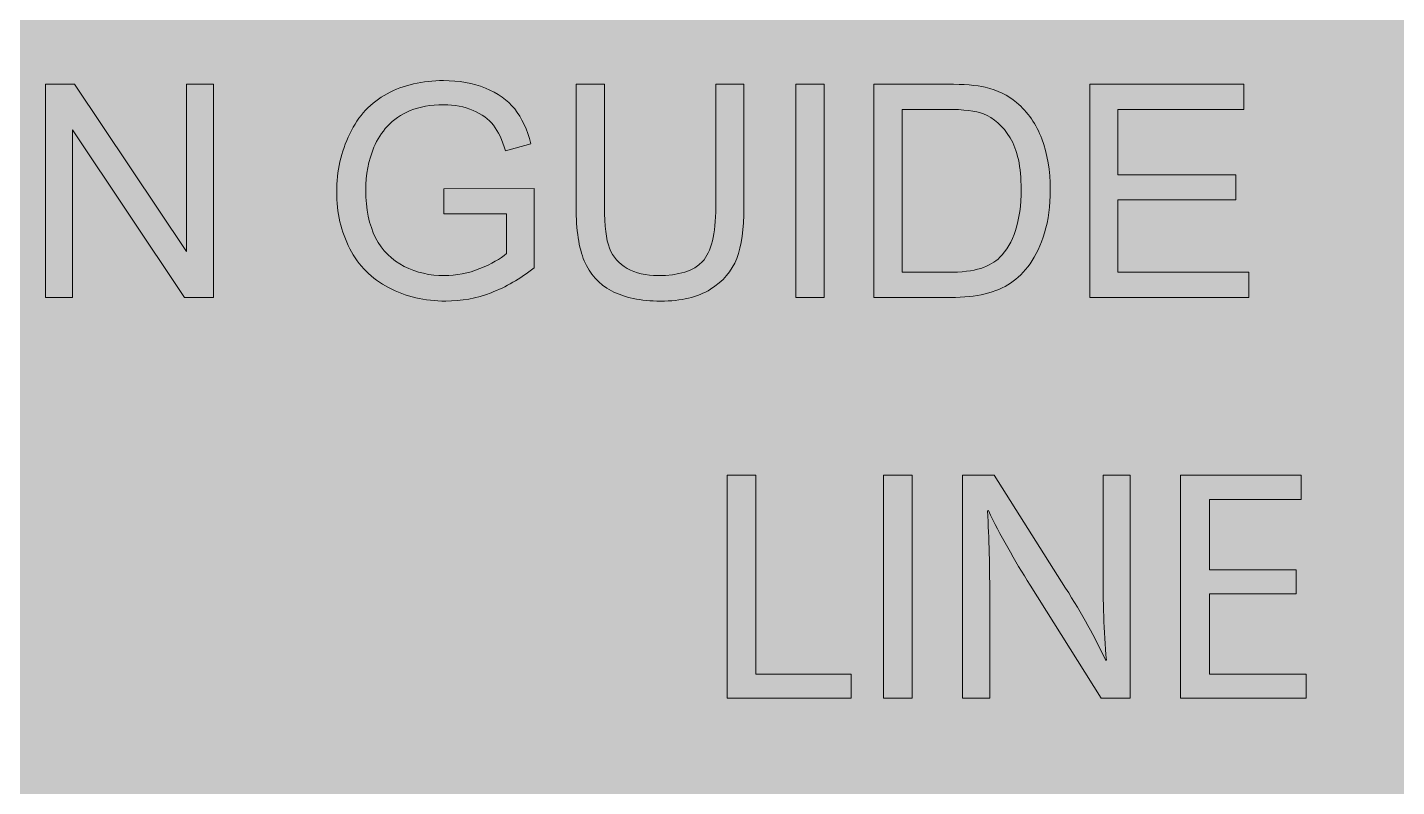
# Model space of a CAD drawing. Header units: centimetres. Extents: x -162 to 162, y -134 to 134.
# Drawn here: x 93.36 to 113.89, y 40.14 to 51.53 of the extents above; entities that cross this region are included whole.
import ezdxf

# ---------------------------------------------------------------- set-up
doc = ezdxf.new("R2010")
doc.units = ezdxf.units.CM
doc.header["$MEASUREMENT"] = 0
doc.layers.add('GUIDE', color=7, linetype='Continuous')

msp = doc.modelspace()

# ---------------------------------------------------------------- hatches: boundary and pattern name
at = {"layer": 'GUIDE', "true_color": 0xffffff}
h = msp.add_hatch(color=7, dxfattribs=at)
edge = h.paths.add_edge_path(flags=0)
edge.add_spline(control_points=[(135.49379, 28.74458), (135.49379, 28.74458), (61.48599, 28.74458), (61.48599, 28.74458), (61.48599, 28.74458), (61.48599, 28.74458), (61.48599, 28.74458), (61.48599, 28.74458), (61.48599, 91.18583), (61.48599, 91.18583), (61.48599, 91.18583), (61.48599, 91.18583), (61.48599, 91.18583), (61.48599, 91.18583), (135.49379, 91.18583), (135.49379, 91.18583), (135.49379, 91.18583), (135.49379, 91.18583), (135.49379, 91.18583), (135.49379, 91.18583), (135.49379, 28.74458), (135.49379, 28.74458)], knot_values=[0, 0, 0, 0, 0.14285714, 0.14285714, 0.14285714, 0.28571429, 0.28571429, 0.28571429, 0.42857143, 0.42857143, 0.42857143, 0.57142857, 0.57142857, 0.57142857, 0.71428571, 0.71428571, 0.71428571, 0.85714286, 0.85714286, 0.85714286, 1, 1, 1, 1], degree=3, periodic=1)
h = msp.add_hatch(color=7, dxfattribs=at)
edge = h.paths.add_edge_path(flags=0)
edge.add_spline(control_points=[(61.5756, 28.83419), (61.5756, 28.83419), (135.40419, 28.83419), (135.40419, 28.83419), (135.40419, 28.83419), (135.40419, 28.83419), (135.40419, 28.83419), (135.40419, 28.83419), (135.40419, 91.09622), (135.40419, 91.09622), (135.40419, 91.09622), (135.40419, 91.09622), (135.40419, 91.09622), (135.40419, 91.09622), (61.5756, 91.09622), (61.5756, 91.09622), (61.5756, 91.09622), (61.5756, 91.09622), (61.5756, 91.09622), (61.5756, 91.09622), (61.5756, 28.83419), (61.5756, 28.83419)], knot_values=[0, 0, 0, 0, 0.14285714, 0.14285714, 0.14285714, 0.28571429, 0.28571429, 0.28571429, 0.42857143, 0.42857143, 0.42857143, 0.57142857, 0.57142857, 0.57142857, 0.71428571, 0.71428571, 0.71428571, 0.85714286, 0.85714286, 0.85714286, 1, 1, 1, 1], degree=3, periodic=1)
h = msp.add_hatch(color=7, dxfattribs=at)
edge = h.paths.add_edge_path(flags=0)
edge.add_spline(control_points=[(93.63456, 47.47633), (93.63456, 47.47633), (93.63456, 50.6757), (93.63456, 50.6757), (93.63456, 50.6757), (93.63456, 50.6757), (93.63456, 50.6757), (93.63456, 50.6757), (94.06885, 50.6757), (94.06885, 50.6757), (94.06885, 50.6757), (94.06885, 50.6757), (94.06885, 50.6757), (94.06885, 50.6757), (95.74931, 48.16377), (95.74931, 48.16377), (95.74931, 48.16377), (95.74931, 48.16377), (95.74931, 48.16377), (95.74931, 48.16377), (95.74931, 50.6757), (95.74931, 50.6757), (95.74931, 50.6757), (95.74931, 50.6757), (95.74931, 50.6757), (95.74931, 50.6757), (96.15525, 50.6757), (96.15525, 50.6757), (96.15525, 50.6757), (96.15525, 50.6757), (96.15525, 50.6757), (96.15525, 50.6757), (96.15525, 47.47633), (96.15525, 47.47633), (96.15525, 47.47633), (96.15525, 47.47633), (96.15525, 47.47633), (96.15525, 47.47633), (95.72096, 47.47633), (95.72096, 47.47633), (95.72096, 47.47633), (95.72096, 47.47633), (95.72096, 47.47633), (95.72096, 47.47633), (94.0405, 49.99045), (94.0405, 49.99045), (94.0405, 49.99045), (94.0405, 49.99045), (94.0405, 49.99045), (94.0405, 49.99045), (94.0405, 47.47633), (94.0405, 47.47633), (94.0405, 47.47633), (94.0405, 47.47633), (94.0405, 47.47633), (94.0405, 47.47633), (93.63456, 47.47633), (93.63456, 47.47633)], knot_values=[0, 0, 0, 0, 0.05263158, 0.05263158, 0.05263158, 0.10526316, 0.10526316, 0.10526316, 0.15789474, 0.15789474, 0.15789474, 0.21052632, 0.21052632, 0.21052632, 0.26315789, 0.26315789, 0.26315789, 0.31578947, 0.31578947, 0.31578947, 0.36842105, 0.36842105, 0.36842105, 0.42105263, 0.42105263, 0.42105263, 0.47368421, 0.47368421, 0.47368421, 0.52631579, 0.52631579, 0.52631579, 0.57894737, 0.57894737, 0.57894737, 0.63157895, 0.63157895, 0.63157895, 0.68421053, 0.68421053, 0.68421053, 0.73684211, 0.73684211, 0.73684211, 0.78947368, 0.78947368, 0.78947368, 0.84210526, 0.84210526, 0.84210526, 0.89473684, 0.89473684, 0.89473684, 0.94736842, 0.94736842, 0.94736842, 1, 1, 1, 1], degree=3, periodic=1)
h = msp.add_hatch(color=7, dxfattribs=at)
edge = h.paths.add_edge_path(flags=0)
edge.add_spline(control_points=[(104.88479, 47.47633), (104.88479, 47.47633), (104.88479, 50.6757), (104.88479, 50.6757), (104.88479, 50.6757), (104.88479, 50.6757), (104.88479, 50.6757), (104.88479, 50.6757), (105.30818, 50.6757), (105.30818, 50.6757), (105.30818, 50.6757), (105.30818, 50.6757), (105.30818, 50.6757), (105.30818, 50.6757), (105.30818, 47.47633), (105.30818, 47.47633), (105.30818, 47.47633), (105.30818, 47.47633), (105.30818, 47.47633), (105.30818, 47.47633), (104.88479, 47.47633), (104.88479, 47.47633)], knot_values=[0, 0, 0, 0, 0.14285714, 0.14285714, 0.14285714, 0.28571429, 0.28571429, 0.28571429, 0.42857143, 0.42857143, 0.42857143, 0.57142857, 0.57142857, 0.57142857, 0.71428571, 0.71428571, 0.71428571, 0.85714286, 0.85714286, 0.85714286, 1, 1, 1, 1], degree=3, periodic=1)
h = msp.add_hatch(color=7, dxfattribs=at)
edge = h.paths.add_edge_path(flags=0)
edge.add_spline(control_points=[(109.29104, 47.47633), (109.29104, 47.47633), (109.29104, 50.6757), (109.29104, 50.6757), (109.29104, 50.6757), (109.29104, 50.6757), (109.29104, 50.6757), (109.29104, 50.6757), (111.60428, 50.6757), (111.60428, 50.6757), (111.60428, 50.6757), (111.60428, 50.6757), (111.60428, 50.6757), (111.60428, 50.6757), (111.60428, 50.29816), (111.60428, 50.29816), (111.60428, 50.29816), (111.60428, 50.29816), (111.60428, 50.29816), (111.60428, 50.29816), (109.71439, 50.29816), (109.71439, 50.29816), (109.71439, 50.29816), (109.71439, 50.29816), (109.71439, 50.29816), (109.71439, 50.29816), (109.71439, 49.31828), (109.71439, 49.31828), (109.71439, 49.31828), (109.71439, 49.31828), (109.71439, 49.31828), (109.71439, 49.31828), (111.48431, 49.31828), (111.48431, 49.31828), (111.48431, 49.31828), (111.48431, 49.31828), (111.48431, 49.31828), (111.48431, 49.31828), (111.48431, 48.94288), (111.48431, 48.94288), (111.48431, 48.94288), (111.48431, 48.94288), (111.48431, 48.94288), (111.48431, 48.94288), (109.71439, 48.94288), (109.71439, 48.94288), (109.71439, 48.94288), (109.71439, 48.94288), (109.71439, 48.94288), (109.71439, 48.94288), (109.71439, 47.85387), (109.71439, 47.85387), (109.71439, 47.85387), (109.71439, 47.85387), (109.71439, 47.85387), (109.71439, 47.85387), (111.67849, 47.85387), (111.67849, 47.85387), (111.67849, 47.85387), (111.67849, 47.85387), (111.67849, 47.85387), (111.67849, 47.85387), (111.67849, 47.47633), (111.67849, 47.47633), (111.67849, 47.47633), (111.67849, 47.47633), (111.67849, 47.47633), (111.67849, 47.47633), (109.29104, 47.47633), (109.29104, 47.47633)], knot_values=[0, 0, 0, 0, 0.04347826, 0.04347826, 0.04347826, 0.08695652, 0.08695652, 0.08695652, 0.13043478, 0.13043478, 0.13043478, 0.17391304, 0.17391304, 0.17391304, 0.2173913, 0.2173913, 0.2173913, 0.26086957, 0.26086957, 0.26086957, 0.30434783, 0.30434783, 0.30434783, 0.34782609, 0.34782609, 0.34782609, 0.39130435, 0.39130435, 0.39130435, 0.43478261, 0.43478261, 0.43478261, 0.47826087, 0.47826087, 0.47826087, 0.52173913, 0.52173913, 0.52173913, 0.56521739, 0.56521739, 0.56521739, 0.60869565, 0.60869565, 0.60869565, 0.65217391, 0.65217391, 0.65217391, 0.69565217, 0.69565217, 0.69565217, 0.73913043, 0.73913043, 0.73913043, 0.7826087, 0.7826087, 0.7826087, 0.82608696, 0.82608696, 0.82608696, 0.86956522, 0.86956522, 0.86956522, 0.91304348, 0.91304348, 0.91304348, 0.95652174, 0.95652174, 0.95652174, 1, 1, 1, 1], degree=3, periodic=1)
h = msp.add_hatch(color=7, dxfattribs=at)
edge = h.paths.add_edge_path(flags=0)
edge.add_spline(control_points=[(103.85349, 44.8096), (103.85349, 44.8096), (104.28568, 44.8096), (104.28568, 44.8096), (104.28568, 44.8096), (104.28568, 44.8096), (104.28568, 44.8096), (104.28568, 44.8096), (104.28568, 41.82427), (104.28568, 41.82427), (104.28568, 41.82427), (104.28568, 41.82427), (104.28568, 41.82427), (104.28568, 41.82427), (105.71626, 41.82427), (105.71626, 41.82427), (105.71626, 41.82427), (105.71626, 41.82427), (105.71626, 41.82427), (105.71626, 41.82427), (105.71626, 41.46165), (105.71626, 41.46165), (105.71626, 41.46165), (105.71626, 41.46165), (105.71626, 41.46165), (105.71626, 41.46165), (103.85349, 41.46165), (103.85349, 41.46165), (103.85349, 41.46165), (103.85349, 41.46165), (103.85349, 41.46165), (103.85349, 41.46165), (103.85349, 44.8096), (103.85349, 44.8096)], knot_values=[0, 0, 0, 0, 0.09090909, 0.09090909, 0.09090909, 0.18181818, 0.18181818, 0.18181818, 0.27272727, 0.27272727, 0.27272727, 0.36363636, 0.36363636, 0.36363636, 0.45454545, 0.45454545, 0.45454545, 0.54545455, 0.54545455, 0.54545455, 0.63636364, 0.63636364, 0.63636364, 0.72727273, 0.72727273, 0.72727273, 0.81818182, 0.81818182, 0.81818182, 0.90909091, 0.90909091, 0.90909091, 1, 1, 1, 1], degree=3, periodic=1)
h = msp.add_hatch(color=7, dxfattribs=at)
edge = h.paths.add_edge_path(flags=0)
edge.add_spline(control_points=[(106.63035, 44.8096), (106.63035, 44.8096), (106.63035, 41.46165), (106.63035, 41.46165), (106.63035, 41.46165), (106.63035, 41.46165), (106.63035, 41.46165), (106.63035, 41.46165), (106.19816, 41.46165), (106.19816, 41.46165), (106.19816, 41.46165), (106.19816, 41.46165), (106.19816, 41.46165), (106.19816, 41.46165), (106.19816, 44.8096), (106.19816, 44.8096), (106.19816, 44.8096), (106.19816, 44.8096), (106.19816, 44.8096), (106.19816, 44.8096), (106.63035, 44.8096), (106.63035, 44.8096)], knot_values=[0, 0, 0, 0, 0.14285714, 0.14285714, 0.14285714, 0.28571429, 0.28571429, 0.28571429, 0.42857143, 0.42857143, 0.42857143, 0.57142857, 0.57142857, 0.57142857, 0.71428571, 0.71428571, 0.71428571, 0.85714286, 0.85714286, 0.85714286, 1, 1, 1, 1], degree=3, periodic=1)
h = msp.add_hatch(color=7, dxfattribs=at)
edge = h.paths.add_edge_path(flags=0)
edge.add_spline(control_points=[(112.38772, 43.03132), (112.38772, 43.03132), (111.08625, 43.03132), (111.08625, 43.03132), (111.08625, 43.03132), (111.08625, 43.03132), (111.08625, 43.03132), (111.08625, 43.03132), (111.08625, 41.82427), (111.08625, 41.82427), (111.08625, 41.82427), (111.08625, 41.82427), (111.08625, 41.82427), (111.08625, 41.82427), (112.53674, 41.82427), (112.53674, 41.82427), (112.53674, 41.82427), (112.53674, 41.82427), (112.53674, 41.82427), (112.53674, 41.82427), (112.53674, 41.46165), (112.53674, 41.46165), (112.53674, 41.46165), (112.53674, 41.46165), (112.53674, 41.46165), (112.53674, 41.46165), (110.65415, 41.46165), (110.65415, 41.46165), (110.65415, 41.46165), (110.65415, 41.46165), (110.65415, 41.46165), (110.65415, 41.46165), (110.65415, 44.8096), (110.65415, 44.8096), (110.65415, 44.8096), (110.65415, 44.8096), (110.65415, 44.8096), (110.65415, 44.8096), (112.46219, 44.8096), (112.46219, 44.8096), (112.46219, 44.8096), (112.46219, 44.8096), (112.46219, 44.8096), (112.46219, 44.8096), (112.46219, 44.44698), (112.46219, 44.44698), (112.46219, 44.44698), (112.46219, 44.44698), (112.46219, 44.44698), (112.46219, 44.44698), (111.08625, 44.44698), (111.08625, 44.44698), (111.08625, 44.44698), (111.08625, 44.44698), (111.08625, 44.44698), (111.08625, 44.44698), (111.08625, 43.38895), (111.08625, 43.38895), (111.08625, 43.38895), (111.08625, 43.38895), (111.08625, 43.38895), (111.08625, 43.38895), (112.38772, 43.38895), (112.38772, 43.38895), (112.38772, 43.38895), (112.38772, 43.38895), (112.38772, 43.38895), (112.38772, 43.38895), (112.38772, 43.03132), (112.38772, 43.03132)], knot_values=[0, 0, 0, 0, 0.04347826, 0.04347826, 0.04347826, 0.08695652, 0.08695652, 0.08695652, 0.13043478, 0.13043478, 0.13043478, 0.17391304, 0.17391304, 0.17391304, 0.2173913, 0.2173913, 0.2173913, 0.26086957, 0.26086957, 0.26086957, 0.30434783, 0.30434783, 0.30434783, 0.34782609, 0.34782609, 0.34782609, 0.39130435, 0.39130435, 0.39130435, 0.43478261, 0.43478261, 0.43478261, 0.47826087, 0.47826087, 0.47826087, 0.52173913, 0.52173913, 0.52173913, 0.56521739, 0.56521739, 0.56521739, 0.60869565, 0.60869565, 0.60869565, 0.65217391, 0.65217391, 0.65217391, 0.69565217, 0.69565217, 0.69565217, 0.73913043, 0.73913043, 0.73913043, 0.7826087, 0.7826087, 0.7826087, 0.82608696, 0.82608696, 0.82608696, 0.86956522, 0.86956522, 0.86956522, 0.91304348, 0.91304348, 0.91304348, 0.95652174, 0.95652174, 0.95652174, 1, 1, 1, 1], degree=3, periodic=1)

# ---------------------------------------------------------------- linework, layer by layer
at = {"layer": 'GUIDE', "lineweight": 9}
for points, knots in [([(135.49379, 28.74458), (135.49379, 28.74458), (61.48599, 28.74458), (61.48599, 28.74458), (61.48599, 28.74458), (61.48599, 91.18583), (61.48599, 91.18583), (61.48599, 91.18583), (135.49379, 91.18583), (135.49379, 91.18583), (135.49379, 91.18583), (135.49379, 28.74458), (135.49379, 28.74458)], [0, 0, 0, 0, 0.25, 0.25, 0.25, 0.5, 0.5, 0.5, 0.75, 0.75, 0.75, 1, 1, 1, 1]), ([(135.49379, 28.74458), (135.49379, 28.74458), (61.48599, 28.74458), (61.48599, 28.74458), (61.48599, 28.74458), (61.48599, 28.74458), (61.48599, 28.74458), (61.48599, 28.74458), (61.48599, 91.18583), (61.48599, 91.18583), (61.48599, 91.18583), (61.48599, 91.18583), (61.48599, 91.18583), (61.48599, 91.18583), (135.49379, 91.18583), (135.49379, 91.18583), (135.49379, 91.18583), (135.49379, 91.18583), (135.49379, 91.18583), (135.49379, 91.18583), (135.49379, 28.74458), (135.49379, 28.74458)], [0, 0, 0, 0, 0.14285714, 0.14285714, 0.14285714, 0.28571429, 0.28571429, 0.28571429, 0.42857143, 0.42857143, 0.42857143, 0.57142857, 0.57142857, 0.57142857, 0.71428571, 0.71428571, 0.71428571, 0.85714286, 0.85714286, 0.85714286, 1, 1, 1, 1]), ([(61.5756, 28.83419), (61.5756, 28.83419), (135.40419, 28.83419), (135.40419, 28.83419), (135.40419, 28.83419), (135.40419, 91.09622), (135.40419, 91.09622), (135.40419, 91.09622), (61.5756, 91.09622), (61.5756, 91.09622), (61.5756, 91.09622), (61.5756, 28.83419), (61.5756, 28.83419)], [0, 0, 0, 0, 0.25, 0.25, 0.25, 0.5, 0.5, 0.5, 0.75, 0.75, 0.75, 1, 1, 1, 1]), ([(61.5756, 28.83419), (61.5756, 28.83419), (135.40419, 28.83419), (135.40419, 28.83419), (135.40419, 28.83419), (135.40419, 28.83419), (135.40419, 28.83419), (135.40419, 28.83419), (135.40419, 91.09622), (135.40419, 91.09622), (135.40419, 91.09622), (135.40419, 91.09622), (135.40419, 91.09622), (135.40419, 91.09622), (61.5756, 91.09622), (61.5756, 91.09622), (61.5756, 91.09622), (61.5756, 91.09622), (61.5756, 91.09622), (61.5756, 91.09622), (61.5756, 28.83419), (61.5756, 28.83419)], [0, 0, 0, 0, 0.14285714, 0.14285714, 0.14285714, 0.28571429, 0.28571429, 0.28571429, 0.42857143, 0.42857143, 0.42857143, 0.57142857, 0.57142857, 0.57142857, 0.71428571, 0.71428571, 0.71428571, 0.85714286, 0.85714286, 0.85714286, 1, 1, 1, 1]), ([(99.60558, 48.7312), (99.60558, 48.7312), (99.60558, 49.10656), (99.60558, 49.10656), (99.60558, 49.10656), (100.96083, 49.10874), (100.96083, 49.10874), (100.96083, 49.10874), (100.96083, 47.92156), (100.96083, 47.92156), (100.75278, 47.75569), (100.53817, 47.63091), (100.31705, 47.54725), (100.09588, 47.4636), (99.86889, 47.42177), (99.63612, 47.42177), (99.32185, 47.42177), (99.03632, 47.48906), (98.77953, 47.62365), (98.52275, 47.75819), (98.32888, 47.9528), (98.19793, 48.20744), (98.06698, 48.46204), (98.00152, 48.74647), (98.00152, 49.06075), (98.00152, 49.37209), (98.06663, 49.66271), (98.19683, 49.93261), (98.32704, 50.20247), (98.51439, 50.40291), (98.75879, 50.53386), (99.00324, 50.66481), (99.28475, 50.73027), (99.6034, 50.73027), (99.83472, 50.73027), (100.04386, 50.69281), (100.23081, 50.61786), (100.41777, 50.54291), (100.56438, 50.43856), (100.67057, 50.30472), (100.77676, 50.17084), (100.85752, 49.99622), (100.91283, 49.78092), (100.91283, 49.78092), (100.53091, 49.67617), (100.53091, 49.67617), (100.48291, 49.83911), (100.42324, 49.96717), (100.35196, 50.06028), (100.28065, 50.15338), (100.17879, 50.22794), (100.04644, 50.28399), (99.914, 50.33996), (99.76708, 50.36799), (99.60558, 50.36799), (99.41207, 50.36799), (99.24471, 50.33855), (99.10361, 50.27961), (98.96251, 50.22069), (98.84862, 50.14319), (98.76208, 50.0472), (98.67549, 49.95117), (98.60824, 49.84567), (98.5602, 49.73073), (98.47873, 49.53284), (98.438, 49.31828), (98.438, 49.08696), (98.438, 48.80178), (98.48709, 48.56315), (98.58532, 48.37112), (98.6835, 48.17904), (98.82648, 48.03645), (99.01414, 47.94335), (99.20183, 47.85024), (99.40113, 47.80369), (99.6121, 47.80369), (99.79543, 47.80369), (99.97442, 47.83895), (100.14899, 47.90953), (100.32357, 47.9801), (100.45596, 48.0554), (100.54618, 48.13542), (100.54618, 48.13542), (100.54618, 48.7312), (100.54618, 48.7312), (100.54618, 48.7312), (99.60558, 48.7312), (99.60558, 48.7312)], [0, 0, 0, 0, 0.03448276, 0.03448276, 0.03448276, 0.06896552, 0.06896552, 0.06896552, 0.10344828, 0.10344828, 0.10344828, 0.13793103, 0.13793103, 0.13793103, 0.17241379, 0.17241379, 0.17241379, 0.20689655, 0.20689655, 0.20689655, 0.24137931, 0.24137931, 0.24137931, 0.27586207, 0.27586207, 0.27586207, 0.31034483, 0.31034483, 0.31034483, 0.34482759, 0.34482759, 0.34482759, 0.37931034, 0.37931034, 0.37931034, 0.4137931, 0.4137931, 0.4137931, 0.44827586, 0.44827586, 0.44827586, 0.48275862, 0.48275862, 0.48275862, 0.51724138, 0.51724138, 0.51724138, 0.55172414, 0.55172414, 0.55172414, 0.5862069, 0.5862069, 0.5862069, 0.62068966, 0.62068966, 0.62068966, 0.65517241, 0.65517241, 0.65517241, 0.68965517, 0.68965517, 0.68965517, 0.72413793, 0.72413793, 0.72413793, 0.75862069, 0.75862069, 0.75862069, 0.79310345, 0.79310345, 0.79310345, 0.82758621, 0.82758621, 0.82758621, 0.86206897, 0.86206897, 0.86206897, 0.89655172, 0.89655172, 0.89655172, 0.93103448, 0.93103448, 0.93103448, 0.96551724, 0.96551724, 0.96551724, 1, 1, 1, 1]), ([(93.63456, 47.47633), (93.63456, 47.47633), (93.63456, 50.6757), (93.63456, 50.6757), (93.63456, 50.6757), (94.06885, 50.6757), (94.06885, 50.6757), (94.06885, 50.6757), (95.74931, 48.16377), (95.74931, 48.16377), (95.74931, 48.16377), (95.74931, 50.6757), (95.74931, 50.6757), (95.74931, 50.6757), (96.15525, 50.6757), (96.15525, 50.6757), (96.15525, 50.6757), (96.15525, 47.47633), (96.15525, 47.47633), (96.15525, 47.47633), (95.72096, 47.47633), (95.72096, 47.47633), (95.72096, 47.47633), (94.0405, 49.99045), (94.0405, 49.99045), (94.0405, 49.99045), (94.0405, 47.47633), (94.0405, 47.47633), (94.0405, 47.47633), (93.63456, 47.47633), (93.63456, 47.47633)], [0, 0, 0, 0, 0.1, 0.1, 0.1, 0.2, 0.2, 0.2, 0.3, 0.3, 0.3, 0.4, 0.4, 0.4, 0.5, 0.5, 0.5, 0.6, 0.6, 0.6, 0.7, 0.7, 0.7, 0.8, 0.8, 0.8, 0.9, 0.9, 0.9, 1, 1, 1, 1]), ([(93.63456, 47.47633), (93.63456, 47.47633), (93.63456, 50.6757), (93.63456, 50.6757), (93.63456, 50.6757), (93.63456, 50.6757), (93.63456, 50.6757), (93.63456, 50.6757), (94.06885, 50.6757), (94.06885, 50.6757), (94.06885, 50.6757), (94.06885, 50.6757), (94.06885, 50.6757), (94.06885, 50.6757), (95.74931, 48.16377), (95.74931, 48.16377), (95.74931, 48.16377), (95.74931, 48.16377), (95.74931, 48.16377), (95.74931, 48.16377), (95.74931, 50.6757), (95.74931, 50.6757), (95.74931, 50.6757), (95.74931, 50.6757), (95.74931, 50.6757), (95.74931, 50.6757), (96.15525, 50.6757), (96.15525, 50.6757), (96.15525, 50.6757), (96.15525, 50.6757), (96.15525, 50.6757), (96.15525, 50.6757), (96.15525, 47.47633), (96.15525, 47.47633), (96.15525, 47.47633), (96.15525, 47.47633), (96.15525, 47.47633), (96.15525, 47.47633), (95.72096, 47.47633), (95.72096, 47.47633), (95.72096, 47.47633), (95.72096, 47.47633), (95.72096, 47.47633), (95.72096, 47.47633), (94.0405, 49.99045), (94.0405, 49.99045), (94.0405, 49.99045), (94.0405, 49.99045), (94.0405, 49.99045), (94.0405, 49.99045), (94.0405, 47.47633), (94.0405, 47.47633), (94.0405, 47.47633), (94.0405, 47.47633), (94.0405, 47.47633), (94.0405, 47.47633), (93.63456, 47.47633), (93.63456, 47.47633)], [0, 0, 0, 0, 0.05263158, 0.05263158, 0.05263158, 0.10526316, 0.10526316, 0.10526316, 0.15789474, 0.15789474, 0.15789474, 0.21052632, 0.21052632, 0.21052632, 0.26315789, 0.26315789, 0.26315789, 0.31578947, 0.31578947, 0.31578947, 0.36842105, 0.36842105, 0.36842105, 0.42105263, 0.42105263, 0.42105263, 0.47368421, 0.47368421, 0.47368421, 0.52631579, 0.52631579, 0.52631579, 0.57894737, 0.57894737, 0.57894737, 0.63157895, 0.63157895, 0.63157895, 0.68421053, 0.68421053, 0.68421053, 0.73684211, 0.73684211, 0.73684211, 0.78947368, 0.78947368, 0.78947368, 0.84210526, 0.84210526, 0.84210526, 0.89473684, 0.89473684, 0.89473684, 0.94736842, 0.94736842, 0.94736842, 1, 1, 1, 1]), ([(103.68448, 50.6757), (103.68448, 50.6757), (104.10783, 50.6757), (104.10783, 50.6757), (104.10783, 50.6757), (104.10783, 48.82724), (104.10783, 48.82724), (104.10783, 48.50566), (104.07147, 48.25032), (103.99871, 48.06122), (103.92595, 47.87207), (103.79469, 47.7182), (103.6048, 47.59963), (103.41496, 47.48106), (103.16579, 47.42177), (102.85733, 47.42177), (102.55758, 47.42177), (102.31243, 47.47344), (102.12189, 47.5767), (101.93126, 47.68), (101.79523, 47.8295), (101.71377, 48.02521), (101.63225, 48.22087), (101.59156, 48.4882), (101.59156, 48.82724), (101.59156, 48.82724), (101.59156, 50.6757), (101.59156, 50.6757), (101.59156, 50.6757), (102.01492, 50.6757), (102.01492, 50.6757), (102.01492, 50.6757), (102.01492, 48.82943), (102.01492, 48.82943), (102.01492, 48.55151), (102.04073, 48.34675), (102.0924, 48.21505), (102.14403, 48.08336), (102.2328, 47.98189), (102.35868, 47.91062), (102.48447, 47.8393), (102.63835, 47.80369), (102.82023, 47.80369), (103.13157, 47.80369), (103.35344, 47.87426), (103.48588, 48.01536), (103.61823, 48.15647), (103.68448, 48.42786), (103.68448, 48.82943), (103.68448, 48.82943), (103.68448, 50.6757), (103.68448, 50.6757)], [0, 0, 0, 0, 0.05882353, 0.05882353, 0.05882353, 0.11764706, 0.11764706, 0.11764706, 0.17647059, 0.17647059, 0.17647059, 0.23529412, 0.23529412, 0.23529412, 0.29411765, 0.29411765, 0.29411765, 0.35294118, 0.35294118, 0.35294118, 0.41176471, 0.41176471, 0.41176471, 0.47058824, 0.47058824, 0.47058824, 0.52941176, 0.52941176, 0.52941176, 0.58823529, 0.58823529, 0.58823529, 0.64705882, 0.64705882, 0.64705882, 0.70588235, 0.70588235, 0.70588235, 0.76470588, 0.76470588, 0.76470588, 0.82352941, 0.82352941, 0.82352941, 0.88235294, 0.88235294, 0.88235294, 0.94117647, 0.94117647, 0.94117647, 1, 1, 1, 1]), ([(104.88479, 47.47633), (104.88479, 47.47633), (104.88479, 50.6757), (104.88479, 50.6757), (104.88479, 50.6757), (105.30818, 50.6757), (105.30818, 50.6757), (105.30818, 50.6757), (105.30818, 47.47633), (105.30818, 47.47633), (105.30818, 47.47633), (104.88479, 47.47633), (104.88479, 47.47633)], [0, 0, 0, 0, 0.25, 0.25, 0.25, 0.5, 0.5, 0.5, 0.75, 0.75, 0.75, 1, 1, 1, 1]), ([(104.88479, 47.47633), (104.88479, 47.47633), (104.88479, 50.6757), (104.88479, 50.6757), (104.88479, 50.6757), (104.88479, 50.6757), (104.88479, 50.6757), (104.88479, 50.6757), (105.30818, 50.6757), (105.30818, 50.6757), (105.30818, 50.6757), (105.30818, 50.6757), (105.30818, 50.6757), (105.30818, 50.6757), (105.30818, 47.47633), (105.30818, 47.47633), (105.30818, 47.47633), (105.30818, 47.47633), (105.30818, 47.47633), (105.30818, 47.47633), (104.88479, 47.47633), (104.88479, 47.47633)], [0, 0, 0, 0, 0.14285714, 0.14285714, 0.14285714, 0.28571429, 0.28571429, 0.28571429, 0.42857143, 0.42857143, 0.42857143, 0.57142857, 0.57142857, 0.57142857, 0.71428571, 0.71428571, 0.71428571, 0.85714286, 0.85714286, 0.85714286, 1, 1, 1, 1]), ([(106.05456, 47.47633), (106.05456, 47.47633), (106.05456, 50.6757), (106.05456, 50.6757), (106.05456, 50.6757), (107.15665, 50.6757), (107.15665, 50.6757), (107.40547, 50.6757), (107.59531, 50.66043), (107.72626, 50.62989), (107.90959, 50.58767), (108.06596, 50.51128), (108.19547, 50.40072), (108.36427, 50.25813), (108.49045, 50.0759), (108.57415, 49.85403), (108.65776, 49.63216), (108.69963, 49.37861), (108.69963, 49.09347), (108.69963, 48.85047), (108.67123, 48.63516), (108.61449, 48.44751), (108.55778, 48.25981), (108.48498, 48.10449), (108.39625, 47.98154), (108.30752, 47.8586), (108.21039, 47.76186), (108.1049, 47.69129), (107.99941, 47.62071), (107.87213, 47.56725), (107.72298, 47.53089), (107.57383, 47.49449), (107.40254, 47.47633), (107.20906, 47.47633), (107.20906, 47.47633), (106.05456, 47.47633), (106.05456, 47.47633)], [0, 0, 0, 0, 0.08333333, 0.08333333, 0.08333333, 0.16666667, 0.16666667, 0.16666667, 0.25, 0.25, 0.25, 0.33333333, 0.33333333, 0.33333333, 0.41666667, 0.41666667, 0.41666667, 0.5, 0.5, 0.5, 0.58333333, 0.58333333, 0.58333333, 0.66666667, 0.66666667, 0.66666667, 0.75, 0.75, 0.75, 0.83333333, 0.83333333, 0.83333333, 0.91666667, 0.91666667, 0.91666667, 1, 1, 1, 1]), ([(109.29104, 47.47633), (109.29104, 47.47633), (109.29104, 50.6757), (109.29104, 50.6757), (109.29104, 50.6757), (111.60428, 50.6757), (111.60428, 50.6757), (111.60428, 50.6757), (111.60428, 50.29816), (111.60428, 50.29816), (111.60428, 50.29816), (109.71439, 50.29816), (109.71439, 50.29816), (109.71439, 50.29816), (109.71439, 49.31828), (109.71439, 49.31828), (109.71439, 49.31828), (111.48431, 49.31828), (111.48431, 49.31828), (111.48431, 49.31828), (111.48431, 48.94288), (111.48431, 48.94288), (111.48431, 48.94288), (109.71439, 48.94288), (109.71439, 48.94288), (109.71439, 48.94288), (109.71439, 47.85387), (109.71439, 47.85387), (109.71439, 47.85387), (111.67849, 47.85387), (111.67849, 47.85387), (111.67849, 47.85387), (111.67849, 47.47633), (111.67849, 47.47633), (111.67849, 47.47633), (109.29104, 47.47633), (109.29104, 47.47633)], [0, 0, 0, 0, 0.08333333, 0.08333333, 0.08333333, 0.16666667, 0.16666667, 0.16666667, 0.25, 0.25, 0.25, 0.33333333, 0.33333333, 0.33333333, 0.41666667, 0.41666667, 0.41666667, 0.5, 0.5, 0.5, 0.58333333, 0.58333333, 0.58333333, 0.66666667, 0.66666667, 0.66666667, 0.75, 0.75, 0.75, 0.83333333, 0.83333333, 0.83333333, 0.91666667, 0.91666667, 0.91666667, 1, 1, 1, 1]), ([(109.29104, 47.47633), (109.29104, 47.47633), (109.29104, 50.6757), (109.29104, 50.6757), (109.29104, 50.6757), (109.29104, 50.6757), (109.29104, 50.6757), (109.29104, 50.6757), (111.60428, 50.6757), (111.60428, 50.6757), (111.60428, 50.6757), (111.60428, 50.6757), (111.60428, 50.6757), (111.60428, 50.6757), (111.60428, 50.29816), (111.60428, 50.29816), (111.60428, 50.29816), (111.60428, 50.29816), (111.60428, 50.29816), (111.60428, 50.29816), (109.71439, 50.29816), (109.71439, 50.29816), (109.71439, 50.29816), (109.71439, 50.29816), (109.71439, 50.29816), (109.71439, 50.29816), (109.71439, 49.31828), (109.71439, 49.31828), (109.71439, 49.31828), (109.71439, 49.31828), (109.71439, 49.31828), (109.71439, 49.31828), (111.48431, 49.31828), (111.48431, 49.31828), (111.48431, 49.31828), (111.48431, 49.31828), (111.48431, 49.31828), (111.48431, 49.31828), (111.48431, 48.94288), (111.48431, 48.94288), (111.48431, 48.94288), (111.48431, 48.94288), (111.48431, 48.94288), (111.48431, 48.94288), (109.71439, 48.94288), (109.71439, 48.94288), (109.71439, 48.94288), (109.71439, 48.94288), (109.71439, 48.94288), (109.71439, 48.94288), (109.71439, 47.85387), (109.71439, 47.85387), (109.71439, 47.85387), (109.71439, 47.85387), (109.71439, 47.85387), (109.71439, 47.85387), (111.67849, 47.85387), (111.67849, 47.85387), (111.67849, 47.85387), (111.67849, 47.85387), (111.67849, 47.85387), (111.67849, 47.85387), (111.67849, 47.47633), (111.67849, 47.47633), (111.67849, 47.47633), (111.67849, 47.47633), (111.67849, 47.47633), (111.67849, 47.47633), (109.29104, 47.47633), (109.29104, 47.47633)], [0, 0, 0, 0, 0.04347826, 0.04347826, 0.04347826, 0.08695652, 0.08695652, 0.08695652, 0.13043478, 0.13043478, 0.13043478, 0.17391304, 0.17391304, 0.17391304, 0.2173913, 0.2173913, 0.2173913, 0.26086957, 0.26086957, 0.26086957, 0.30434783, 0.30434783, 0.30434783, 0.34782609, 0.34782609, 0.34782609, 0.39130435, 0.39130435, 0.39130435, 0.43478261, 0.43478261, 0.43478261, 0.47826087, 0.47826087, 0.47826087, 0.52173913, 0.52173913, 0.52173913, 0.56521739, 0.56521739, 0.56521739, 0.60869565, 0.60869565, 0.60869565, 0.65217391, 0.65217391, 0.65217391, 0.69565217, 0.69565217, 0.69565217, 0.73913043, 0.73913043, 0.73913043, 0.7826087, 0.7826087, 0.7826087, 0.82608696, 0.82608696, 0.82608696, 0.86956522, 0.86956522, 0.86956522, 0.91304348, 0.91304348, 0.91304348, 0.95652174, 0.95652174, 0.95652174, 1, 1, 1, 1]), ([(106.47795, 47.85387), (106.47795, 47.85387), (107.16102, 47.85387), (107.16102, 47.85387), (107.37195, 47.85387), (107.53751, 47.87352), (107.65753, 47.91281), (107.77754, 47.9521), (107.87323, 48.00736), (107.9445, 48.07867), (108.04491, 48.17904), (108.1231, 48.31398), (108.1791, 48.48352), (108.23511, 48.65297), (108.26315, 48.85848), (108.26315, 49.10004), (108.26315, 49.43466), (108.2082, 49.69179), (108.09838, 49.87149), (107.98852, 50.05119), (107.85503, 50.17159), (107.69791, 50.23271), (107.58442, 50.27634), (107.40179, 50.29816), (107.15013, 50.29816), (107.15013, 50.29816), (106.47795, 50.29816), (106.47795, 50.29816), (106.47795, 50.29816), (106.47795, 47.85387), (106.47795, 47.85387)], [0, 0, 0, 0, 0.1, 0.1, 0.1, 0.2, 0.2, 0.2, 0.3, 0.3, 0.3, 0.4, 0.4, 0.4, 0.5, 0.5, 0.5, 0.6, 0.6, 0.6, 0.7, 0.7, 0.7, 0.8, 0.8, 0.8, 0.9, 0.9, 0.9, 1, 1, 1, 1]), ([(103.85349, 44.8096), (103.85349, 44.8096), (104.28568, 44.8096), (104.28568, 44.8096), (104.28568, 44.8096), (104.28568, 41.82427), (104.28568, 41.82427), (104.28568, 41.82427), (105.71626, 41.82427), (105.71626, 41.82427), (105.71626, 41.82427), (105.71626, 41.46165), (105.71626, 41.46165), (105.71626, 41.46165), (103.85349, 41.46165), (103.85349, 41.46165), (103.85349, 41.46165), (103.85349, 44.8096), (103.85349, 44.8096)], [0, 0, 0, 0, 0.16666667, 0.16666667, 0.16666667, 0.33333333, 0.33333333, 0.33333333, 0.5, 0.5, 0.5, 0.66666667, 0.66666667, 0.66666667, 0.83333333, 0.83333333, 0.83333333, 1, 1, 1, 1]), ([(103.85349, 44.8096), (103.85349, 44.8096), (104.28568, 44.8096), (104.28568, 44.8096), (104.28568, 44.8096), (104.28568, 44.8096), (104.28568, 44.8096), (104.28568, 44.8096), (104.28568, 41.82427), (104.28568, 41.82427), (104.28568, 41.82427), (104.28568, 41.82427), (104.28568, 41.82427), (104.28568, 41.82427), (105.71626, 41.82427), (105.71626, 41.82427), (105.71626, 41.82427), (105.71626, 41.82427), (105.71626, 41.82427), (105.71626, 41.82427), (105.71626, 41.46165), (105.71626, 41.46165), (105.71626, 41.46165), (105.71626, 41.46165), (105.71626, 41.46165), (105.71626, 41.46165), (103.85349, 41.46165), (103.85349, 41.46165), (103.85349, 41.46165), (103.85349, 41.46165), (103.85349, 41.46165), (103.85349, 41.46165), (103.85349, 44.8096), (103.85349, 44.8096)], [0, 0, 0, 0, 0.09090909, 0.09090909, 0.09090909, 0.18181818, 0.18181818, 0.18181818, 0.27272727, 0.27272727, 0.27272727, 0.36363636, 0.36363636, 0.36363636, 0.45454545, 0.45454545, 0.45454545, 0.54545455, 0.54545455, 0.54545455, 0.63636364, 0.63636364, 0.63636364, 0.72727273, 0.72727273, 0.72727273, 0.81818182, 0.81818182, 0.81818182, 0.90909091, 0.90909091, 0.90909091, 1, 1, 1, 1]), ([(106.63035, 44.8096), (106.63035, 44.8096), (106.63035, 41.46165), (106.63035, 41.46165), (106.63035, 41.46165), (106.19816, 41.46165), (106.19816, 41.46165), (106.19816, 41.46165), (106.19816, 44.8096), (106.19816, 44.8096), (106.19816, 44.8096), (106.63035, 44.8096), (106.63035, 44.8096)], [0, 0, 0, 0, 0.25, 0.25, 0.25, 0.5, 0.5, 0.5, 0.75, 0.75, 0.75, 1, 1, 1, 1]), ([(106.63035, 44.8096), (106.63035, 44.8096), (106.63035, 41.46165), (106.63035, 41.46165), (106.63035, 41.46165), (106.63035, 41.46165), (106.63035, 41.46165), (106.63035, 41.46165), (106.19816, 41.46165), (106.19816, 41.46165), (106.19816, 41.46165), (106.19816, 41.46165), (106.19816, 41.46165), (106.19816, 41.46165), (106.19816, 44.8096), (106.19816, 44.8096), (106.19816, 44.8096), (106.19816, 44.8096), (106.19816, 44.8096), (106.19816, 44.8096), (106.63035, 44.8096), (106.63035, 44.8096)], [0, 0, 0, 0, 0.14285714, 0.14285714, 0.14285714, 0.28571429, 0.28571429, 0.28571429, 0.42857143, 0.42857143, 0.42857143, 0.57142857, 0.57142857, 0.57142857, 0.71428571, 0.71428571, 0.71428571, 0.85714286, 0.85714286, 0.85714286, 1, 1, 1, 1]), ([(107.38543, 41.46165), (107.38543, 41.46165), (107.38543, 44.8096), (107.38543, 44.8096), (107.38543, 44.8096), (107.85735, 44.8096), (107.85735, 44.8096), (107.85735, 44.8096), (108.93029, 43.11576), (108.93029, 43.11576), (109.17863, 42.72334), (109.37237, 42.37065), (109.53133, 42.02794), (109.53133, 42.02794), (109.54126, 42.03288), (109.54126, 42.03288), (109.50153, 42.47995), (109.4916, 42.88724), (109.4916, 43.40882), (109.4916, 43.40882), (109.4916, 44.8096), (109.4916, 44.8096), (109.4916, 44.8096), (109.89889, 44.8096), (109.89889, 44.8096), (109.89889, 44.8096), (109.89889, 41.46165), (109.89889, 41.46165), (109.89889, 41.46165), (109.46176, 41.46165), (109.46176, 41.46165), (109.46176, 41.46165), (108.39879, 43.16048), (108.39879, 43.16048), (108.16532, 43.53303), (107.94179, 43.91547), (107.7729, 44.27809), (107.7729, 44.27809), (107.75798, 44.27315), (107.75798, 44.27315), (107.78284, 43.85094), (107.79277, 43.44854), (107.79277, 42.89223), (107.79277, 42.89223), (107.79277, 41.46165), (107.79277, 41.46165), (107.79277, 41.46165), (107.38543, 41.46165), (107.38543, 41.46165)], [0, 0, 0, 0, 0.0625, 0.0625, 0.0625, 0.125, 0.125, 0.125, 0.1875, 0.1875, 0.1875, 0.25, 0.25, 0.25, 0.3125, 0.3125, 0.3125, 0.375, 0.375, 0.375, 0.4375, 0.4375, 0.4375, 0.5, 0.5, 0.5, 0.5625, 0.5625, 0.5625, 0.625, 0.625, 0.625, 0.6875, 0.6875, 0.6875, 0.75, 0.75, 0.75, 0.8125, 0.8125, 0.8125, 0.875, 0.875, 0.875, 0.9375, 0.9375, 0.9375, 1, 1, 1, 1]), ([(112.38772, 43.03132), (112.38772, 43.03132), (111.08625, 43.03132), (111.08625, 43.03132), (111.08625, 43.03132), (111.08625, 41.82427), (111.08625, 41.82427), (111.08625, 41.82427), (112.53674, 41.82427), (112.53674, 41.82427), (112.53674, 41.82427), (112.53674, 41.46165), (112.53674, 41.46165), (112.53674, 41.46165), (110.65415, 41.46165), (110.65415, 41.46165), (110.65415, 41.46165), (110.65415, 44.8096), (110.65415, 44.8096), (110.65415, 44.8096), (112.46219, 44.8096), (112.46219, 44.8096), (112.46219, 44.8096), (112.46219, 44.44698), (112.46219, 44.44698), (112.46219, 44.44698), (111.08625, 44.44698), (111.08625, 44.44698), (111.08625, 44.44698), (111.08625, 43.38895), (111.08625, 43.38895), (111.08625, 43.38895), (112.38772, 43.38895), (112.38772, 43.38895), (112.38772, 43.38895), (112.38772, 43.03132), (112.38772, 43.03132)], [0, 0, 0, 0, 0.08333333, 0.08333333, 0.08333333, 0.16666667, 0.16666667, 0.16666667, 0.25, 0.25, 0.25, 0.33333333, 0.33333333, 0.33333333, 0.41666667, 0.41666667, 0.41666667, 0.5, 0.5, 0.5, 0.58333333, 0.58333333, 0.58333333, 0.66666667, 0.66666667, 0.66666667, 0.75, 0.75, 0.75, 0.83333333, 0.83333333, 0.83333333, 0.91666667, 0.91666667, 0.91666667, 1, 1, 1, 1]), ([(112.38772, 43.03132), (112.38772, 43.03132), (111.08625, 43.03132), (111.08625, 43.03132), (111.08625, 43.03132), (111.08625, 43.03132), (111.08625, 43.03132), (111.08625, 43.03132), (111.08625, 41.82427), (111.08625, 41.82427), (111.08625, 41.82427), (111.08625, 41.82427), (111.08625, 41.82427), (111.08625, 41.82427), (112.53674, 41.82427), (112.53674, 41.82427), (112.53674, 41.82427), (112.53674, 41.82427), (112.53674, 41.82427), (112.53674, 41.82427), (112.53674, 41.46165), (112.53674, 41.46165), (112.53674, 41.46165), (112.53674, 41.46165), (112.53674, 41.46165), (112.53674, 41.46165), (110.65415, 41.46165), (110.65415, 41.46165), (110.65415, 41.46165), (110.65415, 41.46165), (110.65415, 41.46165), (110.65415, 41.46165), (110.65415, 44.8096), (110.65415, 44.8096), (110.65415, 44.8096), (110.65415, 44.8096), (110.65415, 44.8096), (110.65415, 44.8096), (112.46219, 44.8096), (112.46219, 44.8096), (112.46219, 44.8096), (112.46219, 44.8096), (112.46219, 44.8096), (112.46219, 44.8096), (112.46219, 44.44698), (112.46219, 44.44698), (112.46219, 44.44698), (112.46219, 44.44698), (112.46219, 44.44698), (112.46219, 44.44698), (111.08625, 44.44698), (111.08625, 44.44698), (111.08625, 44.44698), (111.08625, 44.44698), (111.08625, 44.44698), (111.08625, 44.44698), (111.08625, 43.38895), (111.08625, 43.38895), (111.08625, 43.38895), (111.08625, 43.38895), (111.08625, 43.38895), (111.08625, 43.38895), (112.38772, 43.38895), (112.38772, 43.38895), (112.38772, 43.38895), (112.38772, 43.38895), (112.38772, 43.38895), (112.38772, 43.38895), (112.38772, 43.03132), (112.38772, 43.03132)], [0, 0, 0, 0, 0.04347826, 0.04347826, 0.04347826, 0.08695652, 0.08695652, 0.08695652, 0.13043478, 0.13043478, 0.13043478, 0.17391304, 0.17391304, 0.17391304, 0.2173913, 0.2173913, 0.2173913, 0.26086957, 0.26086957, 0.26086957, 0.30434783, 0.30434783, 0.30434783, 0.34782609, 0.34782609, 0.34782609, 0.39130435, 0.39130435, 0.39130435, 0.43478261, 0.43478261, 0.43478261, 0.47826087, 0.47826087, 0.47826087, 0.52173913, 0.52173913, 0.52173913, 0.56521739, 0.56521739, 0.56521739, 0.60869565, 0.60869565, 0.60869565, 0.65217391, 0.65217391, 0.65217391, 0.69565217, 0.69565217, 0.69565217, 0.73913043, 0.73913043, 0.73913043, 0.7826087, 0.7826087, 0.7826087, 0.82608696, 0.82608696, 0.82608696, 0.86956522, 0.86956522, 0.86956522, 0.91304348, 0.91304348, 0.91304348, 0.95652174, 0.95652174, 0.95652174, 1, 1, 1, 1])]:
    msp.add_open_spline(points, degree=3, knots=knots, dxfattribs=at)

doc.saveas('drawing.dxf')
